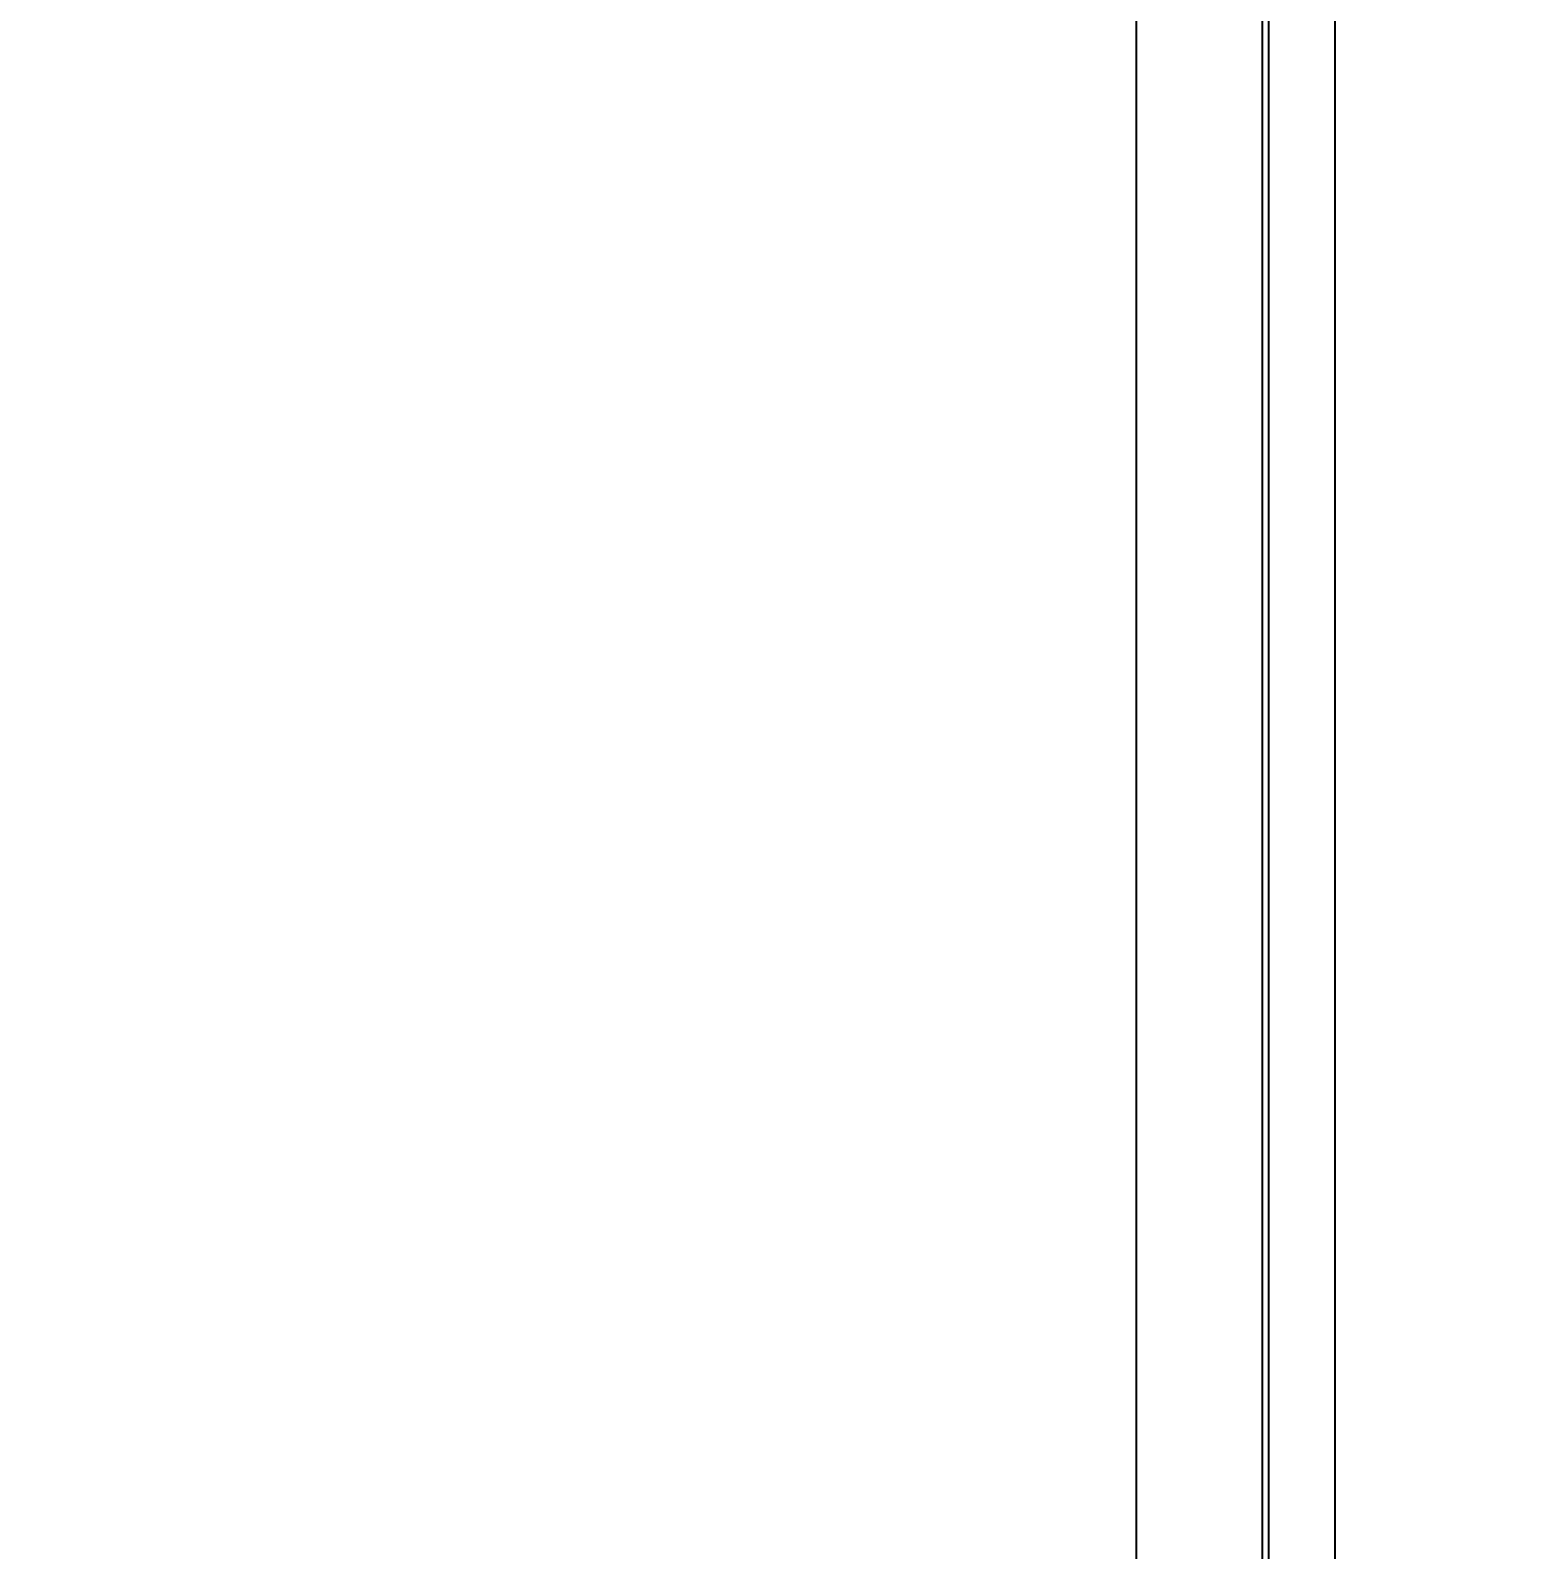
# Model space of a CAD drawing. Header units: millimetres. Extents: x 0 to 327, y -26 to 275.
# Drawn here: x 40.75 to 46.57, y 40.66 to 46.57 of the extents above; entities that cross this region are included whole.
import ezdxf

# ---------------------------------------------------------------- set-up
doc = ezdxf.new("R2010")
doc.units = ezdxf.units.MM
doc.linetypes.add('DASHED', pattern=[0.5, 0.25, -0.25])
for name, color, linetype in [('DIMS', 3, 'Continuous'), ('FINGERS', 7, 'Continuous'), ('RINGS', 1, 'DASHED')]:
    doc.layers.add(name, color=color, linetype=linetype)
doc.dimstyles.new('EZ_DIM', dxfattribs={"dimtxt": 2.5, "dimasz": 2.5, "dimexe": 1.25, "dimexo": 0.625, "dimtad": 1, "dimdec": 4, "dimzin": 0, "dimcen": 2.5, "dimazin": 3, "dimtfac": 1, "dimtmove": 0, "dimatfit": 3})

# ---------------------------------------------------------------- blocks, each defined once
blk = doc.blocks.new('_CLOSEDFILLED')
at = {"color": 0, "linetype": 'BYBLOCK'}
blk.add_solid([(-1, 0.164), (0, 0), (-1, -0.164)], dxfattribs=at)
blk = doc.blocks.new('*D6')
for p, q in [((44.8065, 235), (44.5565, 235)), ((45.0565, 27.099), (45.0565, 235)), ((45.5464, 235), (45.0565, 235)), ((45.5464, 27.099), (45.5464, 235)), ((45.7964, 235), (46.0464, 235))]:
    blk.add_line(p, q)
at = {"layer": 'Defpoints'}
for p in [(45.5464, 235), (45.0565, 27.099), (45.5464, 27.099)]:
    blk.add_point(p, dxfattribs=at)
at = {"layer": 'DIMS', "xscale": 0.25, "yscale": 0.25, "rotation": 180}
blk.add_blockref('_CLOSEDFILLED', (45.0565, 235), dxfattribs=at)
at = {"layer": 'DIMS', "xscale": 0.25, "yscale": 0.25}
blk.add_blockref('_CLOSEDFILLED', (45.5464, 235), dxfattribs=at)
at = {"layer": 'DIMS', "insert": (45.30145, 233.875), "char_height": 1, "attachment_point": 5}
blk.add_mtext('0,4899', dxfattribs=at)
blk = doc.blocks.new('*D7')
for p, q in [((45.829, 27.099), (45.829, 255)), ((46.079, 255), (47.0695, 255)), ((47.3195, 27.099), (47.3195, 255))]:
    blk.add_line(p, q)
at = {"layer": 'Defpoints'}
for p in [(45.829, 255), (45.829, 27.099), (47.3195, 27.099)]:
    blk.add_point(p, dxfattribs=at)
at = {"layer": 'DIMS', "xscale": 0.25, "yscale": 0.25, "rotation": 180}
blk.add_blockref('_CLOSEDFILLED', (45.829, 255), dxfattribs=at)
at = {"layer": 'DIMS', "xscale": 0.25, "yscale": 0.25}
blk.add_blockref('_CLOSEDFILLED', (47.3195, 255), dxfattribs=at)
at = {"layer": 'DIMS', "insert": (46.57425, 256.125), "char_height": 1, "attachment_point": 5}
blk.add_mtext('1,4905', dxfattribs=at)
blk = doc.blocks.new('*D8')
for p, q in [((45.2964, 275), (45.0464, 275)), ((45.5464, 27.099), (45.5464, 275)), ((45.5714, 275), (45.5464, 275)), ((45.5714, 27.099), (45.5714, 275)), ((45.8214, 275), (46.0714, 275))]:
    blk.add_line(p, q)
at = {"layer": 'Defpoints'}
for p in [(45.5714, 275), (45.5464, 27.099), (45.5714, 27.099)]:
    blk.add_point(p, dxfattribs=at)
at = {"layer": 'DIMS', "xscale": 0.25, "yscale": 0.25}
blk.add_blockref('_CLOSEDFILLED', (45.5714, 275), dxfattribs=at)
at = {"layer": 'DIMS', "xscale": 0.25, "yscale": 0.25, "rotation": 180}
blk.add_blockref('_CLOSEDFILLED', (45.5464, 275), dxfattribs=at)
at = {"layer": 'DIMS', "insert": (45.5589, 273.875), "char_height": 1, "attachment_point": 5}
blk.add_mtext('0,0250', dxfattribs=at)

msp = doc.modelspace()

# ---------------------------------------------------------------- linework, layer by layer
at = {"layer": 'FINGERS'}
for radius in [18.4724, 18.4474, 17.9575, 17.9325, 17.4426, 17.4176, 16.9277, 16.9027]:
    msp.add_circle((27.099, 27.099), radius, dxfattribs=at)
at = {"layer": 'RINGS'}
for radius in [18.73, 16.63]:
    msp.add_circle((27.099, 27.099), radius, dxfattribs=at)

# ---------------------------------------------------------------- dimensions: what is measured, and where the dimension line sits
at = {"layer": 'DIMS'}
for base, p1, p2, picture, middle in [((45.5714, 275), (45.5714, 27.099), (45.5464, 27.099), '*D8', (45.5589, 273.875)), ((45.829, 255), (45.829, 27.099), (47.3195, 27.099), '*D7', (46.57425, 256.125)), ((45.5464, 235), (45.5464, 27.099), (45.0565, 27.099), '*D6', (45.30145, 233.875))]:
    dim = msp.add_linear_dim(base=base, p1=p1, p2=p2, dimstyle='EZ_DIM', dxfattribs=at)
    dim.commit()
    dim.dimension.update_dxf_attribs({"geometry": picture, "text_midpoint": middle})

doc.saveas('drawing.dxf')
